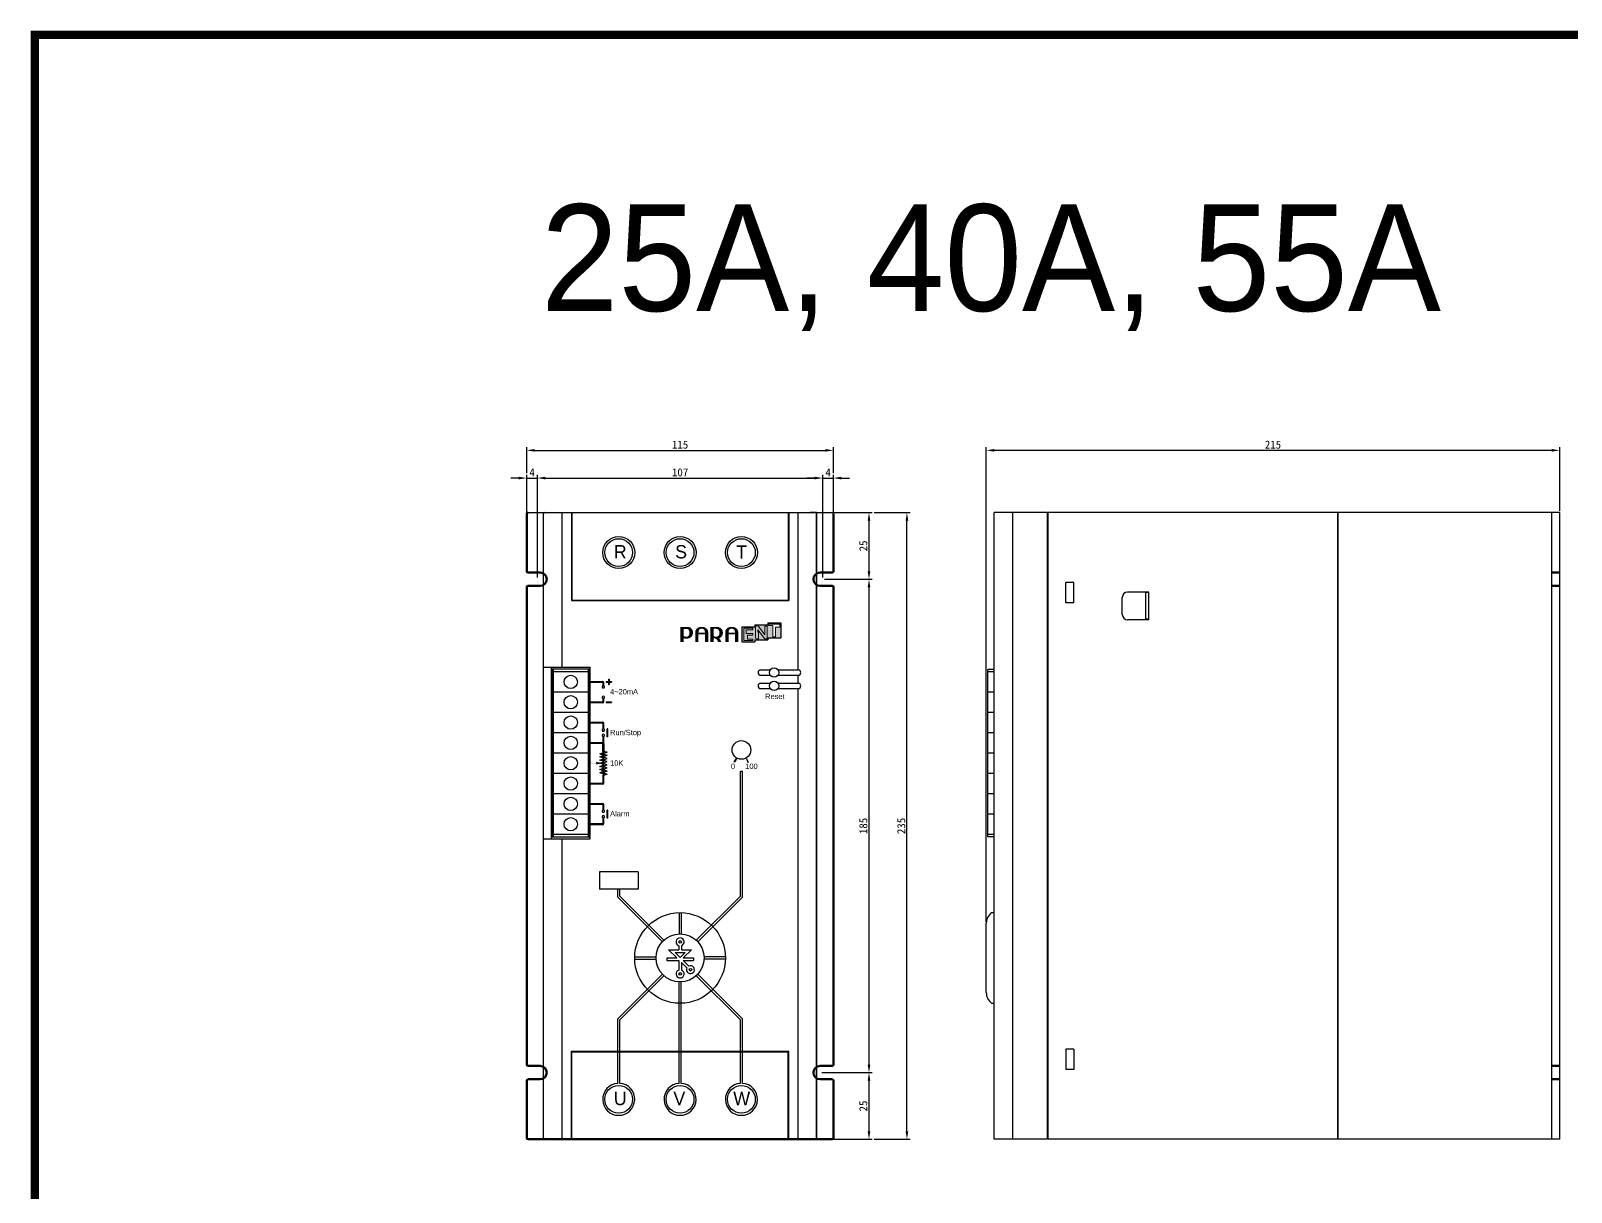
# Model space of a CAD drawing. Header units: millimetres. Extents: x 42 to 1285, y 51 to 922.
# Drawn here: x 42 to 619, y 487 to 922 of the extents above; entities that cross this region are included whole.
import ezdxf

# ---------------------------------------------------------------- set-up
doc = ezdxf.new("R2010")
doc.units = ezdxf.units.MM
doc.dimstyles.new('ISO-25', dxfattribs={"dimtxt": 3, "dimasz": 3, "dimexe": 1.25, "dimexo": 0.625, "dimtad": 1, "dimtxsty": 'Standard', "dimcen": 2.5, "dimclrd": 6, "dimclre": 6, "dimclrt": 1, "dimazin": 0, "dimtfac": 1, "dimtmove": 0, "dimatfit": 3, "dimfxl": 0, "dimarcsym": 0})

# ---------------------------------------------------------------- blocks, each defined once
blk = doc.blocks.new('*D4')
at = {"color": 6, "linetype": 'ByBlock', "lineweight": -2}
for p, q in [((342.89, 741.34), (357.34, 741.34)), ((356.09, 738.34), (356.09, 719.34)), ((339.39, 716.34), (357.34, 716.34))]:
    blk.add_line(p, q, dxfattribs=at)
at = {"color": 6, "linetype": 'ByBlock'}
for points in [[(355.59, 738.34), (356.59, 738.34), (356.09, 741.34)], [(355.59, 719.34), (356.59, 719.34), (356.09, 716.34)]]:
    blk.add_solid(points, dxfattribs=at)
at = {"layer": 'Defpoints', "color": 0, "linetype": 'ByBlock'}
for p in [(342.27, 741.34), (338.77, 716.34), (356.09, 716.34)]:
    blk.add_point(p, dxfattribs=at)
at = {"color": 1, "linetype": 'ByBlock', "insert": (353.97, 728.84), "char_height": 3, "attachment_point": 5, "rotation": 90}
blk.add_mtext('25', dxfattribs=at)
blk = doc.blocks.new('*D5')
at = {"color": 6, "linetype": 'ByBlock', "lineweight": -2}
for p, q in [((339.39, 716.34), (357.34, 716.34)), ((356.09, 713.34), (356.09, 534.34)), ((338.39, 531.34), (357.34, 531.34))]:
    blk.add_line(p, q, dxfattribs=at)
at = {"color": 6, "linetype": 'ByBlock'}
for points in [[(355.59, 713.34), (356.59, 713.34), (356.09, 716.34)], [(355.59, 534.34), (356.59, 534.34), (356.09, 531.34)]]:
    blk.add_solid(points, dxfattribs=at)
at = {"layer": 'Defpoints', "color": 0, "linetype": 'ByBlock'}
for p in [(338.77, 716.34), (337.77, 531.34), (356.09, 531.34)]:
    blk.add_point(p, dxfattribs=at)
at = {"color": 1, "linetype": 'ByBlock', "insert": (353.97, 623.84), "char_height": 3, "attachment_point": 5, "rotation": 90}
blk.add_mtext('185', dxfattribs=at)
blk = doc.blocks.new('*D6')
at = {"color": 6, "linetype": 'ByBlock', "lineweight": -2}
for p, q in [((338.39, 531.34), (357.34, 531.34)), ((356.09, 528.34), (356.09, 509.34)), ((342.89, 506.34), (357.34, 506.34))]:
    blk.add_line(p, q, dxfattribs=at)
at = {"color": 6, "linetype": 'ByBlock'}
for points in [[(355.59, 528.34), (356.59, 528.34), (356.09, 531.34)], [(355.59, 509.34), (356.59, 509.34), (356.09, 506.34)]]:
    blk.add_solid(points, dxfattribs=at)
at = {"layer": 'Defpoints', "color": 0, "linetype": 'ByBlock'}
for p in [(337.77, 531.34), (342.27, 506.34), (356.09, 506.34)]:
    blk.add_point(p, dxfattribs=at)
at = {"color": 1, "linetype": 'ByBlock', "insert": (353.97, 518.84), "char_height": 3, "attachment_point": 5, "rotation": 90}
blk.add_mtext('25', dxfattribs=at)
blk = doc.blocks.new('*D1')
at = {"color": 6, "linetype": 'ByBlock', "lineweight": -2}
for p, q in [((357.97, 741.34), (371.57, 741.34)), ((370.32, 509.34), (370.32, 738.34)), ((357.97, 506.34), (371.57, 506.34))]:
    blk.add_line(p, q, dxfattribs=at)
at = {"color": 6, "linetype": 'ByBlock'}
for points in [[(369.82, 738.34), (370.82, 738.34), (370.32, 741.34)], [(369.82, 509.34), (370.82, 509.34), (370.32, 506.34)]]:
    blk.add_solid(points, dxfattribs=at)
at = {"layer": 'Defpoints', "color": 0, "linetype": 'ByBlock'}
for p in [(357.34, 741.34), (370.32, 741.34), (357.34, 506.34)]:
    blk.add_point(p, dxfattribs=at)
at = {"color": 1, "linetype": 'ByBlock', "insert": (368.2, 623.84), "char_height": 3, "attachment_point": 5, "rotation": 90}
blk.add_mtext('235', dxfattribs=at)
blk = doc.blocks.new('*D7')
at = {"color": 6, "linetype": 'ByBlock', "lineweight": -2}
for p, q in [((224.77, 754.28), (221.77, 754.28)), ((227.77, 741.46), (227.77, 755.53)), ((227.77, 754.28), (231.77, 754.28)), ((231.77, 716.96), (231.77, 755.53)), ((234.77, 754.28), (237.77, 754.28))]:
    blk.add_line(p, q, dxfattribs=at)
at = {"color": 6, "linetype": 'ByBlock'}
for points in [[(224.77, 754.78), (224.77, 753.78), (227.77, 754.28)], [(234.77, 754.78), (234.77, 753.78), (231.77, 754.28)]]:
    blk.add_solid(points, dxfattribs=at)
at = {"layer": 'Defpoints', "color": 0, "linetype": 'ByBlock'}
for p in [(231.77, 754.28), (227.77, 740.84), (231.77, 716.34)]:
    blk.add_point(p, dxfattribs=at)
at = {"color": 1, "linetype": 'ByBlock', "insert": (229.77, 756.41), "char_height": 3, "attachment_point": 5}
blk.add_mtext('4', dxfattribs=at)
blk = doc.blocks.new('*D2')
at = {"color": 6, "linetype": 'ByBlock', "lineweight": -2}
for p, q in [((231.77, 716.96), (231.77, 755.53)), ((234.77, 754.28), (335.77, 754.28)), ((338.77, 716.96), (338.77, 755.53))]:
    blk.add_line(p, q, dxfattribs=at)
at = {"color": 6, "linetype": 'ByBlock'}
for points in [[(234.77, 754.78), (234.77, 753.78), (231.77, 754.28)], [(335.77, 754.78), (335.77, 753.78), (338.77, 754.28)]]:
    blk.add_solid(points, dxfattribs=at)
at = {"layer": 'Defpoints', "color": 0, "linetype": 'ByBlock'}
for p in [(338.77, 754.28), (231.77, 716.34), (338.77, 716.34)]:
    blk.add_point(p, dxfattribs=at)
at = {"color": 1, "linetype": 'ByBlock', "insert": (285.27, 756.41), "char_height": 3, "attachment_point": 5}
blk.add_mtext('107', dxfattribs=at)
blk = doc.blocks.new('*D8')
at = {"color": 6, "linetype": 'ByBlock', "lineweight": -2}
for p, q in [((335.77, 754.28), (332.77, 754.28)), ((338.77, 716.96), (338.77, 755.53)), ((338.77, 754.28), (342.77, 754.28)), ((342.77, 741.46), (342.77, 755.53)), ((345.77, 754.28), (348.77, 754.28))]:
    blk.add_line(p, q, dxfattribs=at)
at = {"color": 6, "linetype": 'ByBlock'}
for points in [[(335.77, 754.78), (335.77, 753.78), (338.77, 754.28)], [(345.77, 754.78), (345.77, 753.78), (342.77, 754.28)]]:
    blk.add_solid(points, dxfattribs=at)
at = {"layer": 'Defpoints', "color": 0, "linetype": 'ByBlock'}
for p in [(342.77, 754.28), (342.77, 740.84), (338.77, 716.34)]:
    blk.add_point(p, dxfattribs=at)
at = {"color": 1, "linetype": 'ByBlock', "insert": (340.77, 756.41), "char_height": 3, "attachment_point": 5}
blk.add_mtext('4', dxfattribs=at)
blk = doc.blocks.new('*D3')
at = {"color": 6, "linetype": 'ByBlock', "lineweight": -2}
for p, q in [((227.77, 756.16), (227.77, 765.92)), ((230.77, 764.67), (339.77, 764.67)), ((342.77, 756.16), (342.77, 765.92))]:
    blk.add_line(p, q, dxfattribs=at)
at = {"color": 6, "linetype": 'ByBlock'}
for points in [[(230.77, 765.17), (230.77, 764.17), (227.77, 764.67)], [(339.77, 765.17), (339.77, 764.17), (342.77, 764.67)]]:
    blk.add_solid(points, dxfattribs=at)
at = {"layer": 'Defpoints', "color": 0, "linetype": 'ByBlock'}
for p in [(342.77, 764.67), (227.77, 755.53), (342.77, 755.53)]:
    blk.add_point(p, dxfattribs=at)
at = {"color": 1, "linetype": 'ByBlock', "insert": (285.27, 766.79), "char_height": 3, "attachment_point": 5}
blk.add_mtext('115', dxfattribs=at)
blk = doc.blocks.new('*D10')
at = {"color": 6, "linetype": 'ByBlock', "lineweight": -2}
for p, q in [((400.05, 587.87), (400.05, 765.92)), ((612.05, 764.67), (403.05, 764.67)), ((615.05, 741.96), (615.05, 765.92))]:
    blk.add_line(p, q, dxfattribs=at)
at = {"color": 6, "linetype": 'ByBlock'}
for points in [[(403.05, 765.17), (403.05, 764.17), (400.05, 764.67)], [(612.05, 765.17), (612.05, 764.17), (615.05, 764.67)]]:
    blk.add_solid(points, dxfattribs=at)
at = {"layer": 'Defpoints', "color": 0, "linetype": 'ByBlock'}
for p in [(400.05, 764.67), (615.05, 741.34), (400.05, 587.24)]:
    blk.add_point(p, dxfattribs=at)
at = {"color": 1, "linetype": 'ByBlock', "insert": (507.55, 766.79), "char_height": 3, "attachment_point": 5}
blk.add_mtext('215', dxfattribs=at)

msp = doc.modelspace()

# ---------------------------------------------------------------- hatches: boundary and pattern name
h = msp.add_hatch(color=3)
h.paths.add_polyline_path([(323.017, 699.963), (318.142, 699.963), (318.142, 699.213), (313.267, 699.213), (313.267, 698.463), (308.392, 698.463), (308.392, 692.838), (313.267, 692.838), (313.267, 693.588), (318.142, 693.588), (318.142, 694.338), (323.017, 694.338)])
h.paths.add_polyline_path([(318.44, 698.947), (318.443, 699.542), (322.721, 699.543), (322.721, 698.387), (321.076, 698.387), (321.069, 694.757), (320.084, 694.757), (320.075, 698.938)], flags=16)
h = msp.add_hatch(color=256)
edge = h.paths.add_edge_path()
edge.add_spline(control_points=[(288.492, 695.189), (288.281, 694.951), (287.968, 694.792), (287.485, 694.792), (287.372, 694.792), (287.209, 694.806), (287.003, 694.851), (286.797, 694.896), (286.687, 695.005), (286.635, 695.056), (286.635, 695.133), (286.635, 697.582), (286.635, 697.728), (286.77, 697.728), (287.541, 697.728), (287.541, 697.728), (287.984, 697.728), (288.277, 697.605), (288.489, 697.363), (288.711, 697.11), (288.78, 696.689), (288.78, 696.319), (288.78, 695.944), (288.709, 695.433), (288.492, 695.189)], knot_values=[0, 0, 0, 0, 1, 1, 1, 2, 2, 2, 3, 3, 3, 4, 4, 4, 5, 5, 5, 6, 6, 6, 7, 7, 7, 8, 8, 8, 8], degree=3, periodic=0)
edge = h.paths.add_edge_path(flags=16)
edge.add_spline(control_points=[(287.582, 698.49), (287.582, 698.49), (285.506, 698.49), (285.506, 698.49), (285.506, 698.49), (285.309, 698.49), (285.309, 698.49), (285.309, 698.49), (285.309, 692.838), (285.309, 692.838), (285.309, 692.838), (286.635, 692.838), (286.635, 692.838), (286.635, 692.838), (286.635, 694.017), (286.635, 694.204), (286.765, 694.159), (286.938, 694.069), (287.54, 694.051), (288.177, 694.031), (289.104, 694.241), (289.509, 694.736), (289.905, 695.22), (290.106, 695.75), (290.106, 696.311), (290.106, 696.972), (289.88, 697.533), (289.435, 697.977), (288.99, 698.422), (288.366, 698.49), (287.582, 698.49)], knot_values=[0, 0, 0, 0, 1, 1, 1, 2, 2, 2, 3, 3, 3, 4, 4, 4, 5, 5, 5, 6, 6, 6, 7, 7, 7, 8, 8, 8, 9, 9, 9, 10, 10, 10, 10], degree=3, periodic=0)
h = msp.add_hatch(color=256)
edge = h.paths.add_edge_path()
edge.add_spline(control_points=[(294.579, 696.348), (294.433, 696.348), (292.179, 696.348), (292.168, 696.348), (292.168, 696.349), (292.168, 696.372), (292.168, 696.372), (292.168, 696.681), (292.255, 697.218), (292.446, 697.436), (292.62, 697.634), (292.941, 697.813), (293.355, 697.813), (293.767, 697.813), (294.055, 697.682), (294.262, 697.475), (294.467, 697.27), (294.579, 696.68), (294.579, 696.371), (294.579, 696.371), (294.579, 696.356), (294.579, 696.348)], knot_values=[0, 0, 0, 0, 1, 1, 1, 2, 2, 2, 3, 3, 3, 4, 4, 4, 5, 5, 5, 6, 6, 6, 7, 7, 7, 7], degree=3, periodic=0)
edge = h.paths.add_edge_path(flags=16)
edge.add_spline(control_points=[(293.354, 698.489), (292.458, 698.489), (291.886, 698.259), (291.501, 697.805), (291.124, 697.361), (290.933, 696.983), (290.933, 696.45), (290.933, 696.45), (290.933, 692.838), (290.933, 692.838), (290.933, 692.838), (292.168, 692.838), (292.168, 692.838), (292.168, 692.838), (292.168, 694.531), (292.168, 695.633), (292.179, 695.633), (294.433, 695.633), (294.579, 695.633), (294.579, 695.485), (294.579, 692.838), (294.579, 692.838), (294.579, 692.838), (295.814, 692.838), (295.814, 692.838), (295.814, 692.838), (295.814, 696.45), (295.814, 696.45), (295.814, 696.983), (295.623, 697.361), (295.246, 697.805), (294.861, 698.259), (294.251, 698.489), (293.354, 698.489)], knot_values=[0, 0, 0, 0, 1, 1, 1, 2, 2, 2, 3, 3, 3, 4, 4, 4, 5, 5, 5, 6, 6, 6, 7, 7, 7, 8, 8, 8, 9, 9, 9, 10, 10, 10, 11, 11, 11, 11], degree=3, periodic=0)
h = msp.add_hatch(color=256)
edge = h.paths.add_edge_path()
edge.add_spline(control_points=[(299.685, 695.135), (299.425, 694.896), (299.111, 694.775), (298.672, 694.775), (298.551, 694.775), (298.395, 694.794), (298.248, 694.845), (298.112, 694.891), (297.844, 695.034), (297.806, 695.072), (297.806, 695.153), (297.806, 697.622), (297.806, 697.767), (297.941, 697.767), (298.791, 697.767), (298.791, 697.767), (299.183, 697.767), (299.415, 697.565), (299.661, 697.311), (299.909, 697.056), (300.03, 696.642), (300.03, 696.29), (300.03, 695.911), (299.944, 695.374), (299.685, 695.135)], knot_values=[0, 0, 0, 0, 1, 1, 1, 2, 2, 2, 3, 3, 3, 4, 4, 4, 5, 5, 5, 6, 6, 6, 7, 7, 7, 8, 8, 8, 8], degree=3, periodic=0)
edge = h.paths.add_edge_path(flags=16)
edge.add_spline(control_points=[(298.832, 698.49), (298.832, 698.49), (296.756, 698.49), (296.756, 698.49), (296.756, 698.49), (296.559, 698.49), (296.559, 698.49), (296.559, 698.49), (296.559, 692.838), (296.559, 692.838), (296.559, 692.838), (297.806, 692.838), (297.806, 692.838), (297.806, 692.838), (297.806, 694.067), (297.806, 694.25), (297.945, 694.206), (298.079, 694.17), (298.199, 694.15), (298.202, 694.15), (298.59, 694.098), (298.687, 694.085), (298.893, 693.944), (299.06, 693.66), (299.183, 693.475), (299.314, 693.275), (299.467, 692.838), (299.467, 692.838), (299.467, 692.838), (300.66, 692.838), (300.66, 692.838), (300.66, 692.838), (300.495, 693.5), (300.331, 693.76), (300.231, 693.919), (300.087, 694.076), (299.911, 694.235), (300.275, 694.392), (300.625, 694.615), (300.868, 694.904), (301.192, 695.29), (301.316, 695.753), (301.316, 696.281), (301.316, 696.995), (301.123, 697.417), (300.665, 697.847), (300.209, 698.273), (299.593, 698.49), (298.832, 698.49)], knot_values=[0, 0, 0, 0, 1, 1, 1, 2, 2, 2, 3, 3, 3, 4, 4, 4, 5, 5, 5, 6, 6, 6, 7, 7, 7, 8, 8, 8, 9, 9, 9, 10, 10, 10, 11, 11, 11, 12, 12, 12, 13, 13, 13, 14, 14, 14, 15, 15, 15, 16, 16, 16, 16], degree=3, periodic=0)
h = msp.add_hatch(color=256)
edge = h.paths.add_edge_path()
edge.add_spline(control_points=[(305.829, 696.348), (305.683, 696.348), (303.429, 696.348), (303.418, 696.348), (303.418, 696.349), (303.418, 696.372), (303.418, 696.372), (303.418, 696.681), (303.505, 697.218), (303.696, 697.436), (303.87, 697.634), (304.191, 697.813), (304.605, 697.813), (305.017, 697.813), (305.305, 697.682), (305.512, 697.475), (305.717, 697.27), (305.829, 696.68), (305.829, 696.371), (305.829, 696.371), (305.829, 696.356), (305.829, 696.348)], knot_values=[0, 0, 0, 0, 1, 1, 1, 2, 2, 2, 3, 3, 3, 4, 4, 4, 5, 5, 5, 6, 6, 6, 7, 7, 7, 7], degree=3, periodic=0)
edge = h.paths.add_edge_path(flags=16)
edge.add_spline(control_points=[(304.604, 698.489), (303.708, 698.489), (303.136, 698.259), (302.751, 697.805), (302.374, 697.361), (302.183, 696.983), (302.183, 696.45), (302.183, 696.45), (302.183, 692.838), (302.183, 692.838), (302.183, 692.838), (303.418, 692.838), (303.418, 692.838), (303.418, 692.838), (303.418, 694.531), (303.418, 695.633), (303.429, 695.633), (305.683, 695.633), (305.829, 695.633), (305.829, 695.485), (305.829, 692.838), (305.829, 692.838), (305.829, 692.838), (307.064, 692.838), (307.064, 692.838), (307.064, 692.838), (307.064, 696.45), (307.064, 696.45), (307.064, 696.983), (306.873, 697.361), (306.496, 697.805), (306.111, 698.259), (305.501, 698.489), (304.604, 698.489)], knot_values=[0, 0, 0, 0, 1, 1, 1, 2, 2, 2, 3, 3, 3, 4, 4, 4, 5, 5, 5, 6, 6, 6, 7, 7, 7, 8, 8, 8, 9, 9, 9, 10, 10, 10, 11, 11, 11, 11], degree=3, periodic=0)
h = msp.add_hatch(color=7)
h.paths.add_polyline_path([(256.317, 626.905), (256.317, 624.798, -0.4142136), (256.217, 624.698), (251.517, 624.698), (251.517, 624.298), (256.217, 624.298, 0.4142136), (256.717, 624.798), (256.717, 626.905, 4.2651609)])
h.paths.add_polyline_path([(256.717, 629.711), (256.717, 631.818, 0.4142136), (256.217, 632.318), (251.517, 632.318), (251.517, 631.918), (256.217, 631.918, -0.4142136), (256.317, 631.818), (256.317, 629.711, 4.2651609)])
h.paths.add_polyline_path([(258.167, 629.808), (257.867, 629.808), (257.867, 626.808), (258.167, 626.808)])
h.paths.add_polyline_path([(253.816, 647.758), (253.816, 647.558), (251.517, 647.558), (251.517, 647.158), (253.816, 647.158), (253.816, 646.958), (255.016, 647.358)], flags=17)
h.paths.add_polyline_path([(256.717, 642.793), (257.877, 643.201), (256.19, 643.795), (257.877, 644.389), (256.19, 644.982), (257.877, 645.576), (256.19, 646.17), (257.877, 646.764), (256.19, 647.358), (257.877, 647.952), (256.19, 648.546), (257.877, 649.139), (256.19, 649.733), (257.877, 650.327), (256.19, 650.921), (257.877, 651.515), (256.717, 651.923), (256.717, 654.678, 0.1622668), (256.617, 654.978, 0.1622668), (256.717, 655.278), (256.717, 657.385, 4.2651609), (256.317, 657.385), (256.317, 655.278, -0.4142136), (256.217, 655.178), (251.517, 655.178), (251.517, 654.778), (256.217, 654.778, -0.4142136), (256.317, 654.678), (256.317, 651.7), (256.844, 651.515), (255.157, 650.921), (256.844, 650.327), (255.157, 649.733), (256.844, 649.139), (255.157, 648.546), (256.844, 647.952), (255.157, 647.358), (256.844, 646.764), (255.157, 646.17), (256.844, 645.576), (255.157, 644.982), (256.844, 644.389), (255.157, 643.795), (256.844, 643.201), (256.317, 643.015), (256.317, 640.038, -0.4142136), (256.217, 639.938), (251.517, 639.938), (251.517, 639.538), (256.217, 639.538, 0.4142136), (256.717, 640.038)])
h.paths.add_polyline_path([(251.517, 662.798), (251.517, 662.398), (256.217, 662.398, -0.4142136), (256.317, 662.298), (256.317, 660.191, 4.2651609), (256.717, 660.191), (256.717, 662.298, 0.4142136), (256.217, 662.798)])
h.paths.add_polyline_path([(258.167, 660.288), (257.867, 660.288), (257.867, 657.288), (258.167, 657.288)])
h.paths.add_polyline_path([(256.717, 671.625, 4.2651609), (256.317, 671.625), (256.317, 670.518, -0.4142136), (256.217, 670.418), (251.517, 670.418), (251.517, 670.018), (256.217, 670.018, 0.4142136), (256.717, 670.518)])
h.paths.add_polyline_path([(256.717, 676.431), (256.717, 677.538, 0.4142136), (256.217, 678.038), (251.517, 678.038), (251.517, 677.638), (256.217, 677.638, -0.4142136), (256.317, 677.538), (256.317, 676.431, 4.2651609)])
h.paths.add_polyline_path([(258.666, 677.988), (258.666, 678.838), (258.366, 678.838), (258.366, 677.988), (257.516, 677.988), (257.516, 677.688), (258.366, 677.688), (258.366, 676.838), (258.666, 676.838), (258.666, 677.688), (259.516, 677.688), (259.516, 677.988)])
h.paths.add_polyline_path([(257.516, 670.368), (257.516, 670.068), (259.516, 670.068), (259.516, 670.368)])
h = msp.add_hatch(color=7)
h.paths.add_polyline_path([(306.417, 649.134), (305.493, 647.934), (305.84, 647.734)])
h.paths.add_polyline_path([(310.693, 647.734), (311.04, 647.934), (310.117, 649.134)])

# ---------------------------------------------------------------- linework, layer by layer
at = {"linetype": 'ByBlock', "lineweight": 50}
for p, q in [((227.767, 719.338), (227.767, 740.838)), ((342.767, 719.338), (342.767, 740.838)), ((228.267, 718.838), (232.767, 718.838)), ((342.267, 718.838), (337.767, 718.838)), ((615.053, 718.838), (612.053, 718.838)), ((227.767, 534.338), (227.767, 713.338)), ((228.267, 713.838), (232.767, 713.838)), ((342.267, 713.838), (337.767, 713.838)), ((342.767, 534.338), (342.767, 713.338)), ((615.053, 713.838), (612.053, 713.838)), ((228.267, 533.838), (232.767, 533.838)), ((342.267, 533.838), (337.767, 533.838)), ((615.053, 533.838), (612.053, 533.838)), ((227.767, 506.838), (227.767, 528.338)), ((228.267, 528.838), (232.767, 528.838)), ((342.267, 528.838), (337.767, 528.838)), ((342.767, 506.838), (342.767, 528.338)), ((615.053, 528.838), (612.053, 528.838)), ((228.267, 506.338), (342.267, 506.338))]:
    msp.add_line(p, q, dxfattribs=at)
at = {"linetype": 'ByBlock'}
for p, q in [((228.267, 741.338), (342.267, 741.338)), ((234.017, 506.838), (234.017, 740.838)), ((234.067, 741.338), (236.467, 741.338)), ((234.067, 506.338), (234.067, 741.338)), ((234.517, 741.338), (336.017, 741.338)), ((235.467, 741.338), (335.067, 741.338)), ((241.017, 683.338), (241.017, 741.338)), ((244.517, 741.338), (244.517, 708.338)), ((244.717, 741.338), (244.717, 708.538)), ((325.817, 741.338), (325.817, 708.538)), ((326.017, 741.338), (326.017, 708.338)), ((329.517, 682.338), (329.517, 741.338)), ((336.467, 741.338), (334.067, 741.338)), ((336.467, 506.338), (336.467, 741.338)), ((336.517, 506.838), (336.517, 740.838)), ((403.053, 506.338), (403.053, 741.338)), ((423.053, 741.338), (403.053, 741.338)), ((410.053, 506.338), (410.053, 741.338)), ((423.053, 506.338), (423.053, 741.338)), ((423.253, 506.338), (423.253, 741.338)), ((473.253, 741.338), (423.253, 741.338)), ((531.853, 741.338), (423.253, 741.338)), ((615.053, 741.338), (520.053, 741.338)), ((531.853, 506.338), (531.853, 741.338)), ((532.053, 506.338), (532.053, 741.338)), ((612.053, 506.338), (612.053, 741.338)), ((615.053, 506.338), (615.053, 741.338)), ((429.853, 707.538), (429.853, 715.138)), ((432.853, 715.138), (429.853, 715.138)), ((432.853, 707.538), (432.853, 715.138)), ((461.053, 711.538), (453.053, 711.538)), ((459.853, 701.338), (459.853, 711.338)), ((461.053, 711.338), (459.853, 711.338)), ((461.053, 701.138), (461.053, 711.538)), ((244.717, 708.538), (325.817, 708.538)), ((432.853, 707.538), (429.853, 707.538)), ((451.053, 703.138), (451.053, 709.538)), ((461.053, 701.138), (453.053, 701.138)), ((461.053, 701.338), (459.853, 701.338)), ((234.017, 683.338), (251.517, 683.338)), ((237.017, 619.038), (237.017, 683.338)), ((237.267, 619.668), (237.267, 682.668)), ((251.267, 682.668), (237.267, 682.668)), ((251.267, 681.648), (237.267, 681.648)), ((237.767, 619.668), (237.767, 682.668)), ((250.767, 682.668), (250.767, 619.668)), ((251.267, 682.668), (251.267, 619.668)), ((251.517, 619.038), (251.517, 683.338)), ((315.517, 682.338), (319.081, 682.338)), ((321.953, 682.338), (329.517, 682.338)), ((400.653, 619.788), (400.653, 682.548)), ((403.053, 682.548), (400.653, 682.548)), ((403.053, 681.648), (400.653, 681.648)), ((315.517, 680.338), (319.081, 680.338)), ((315.517, 677.338), (319.081, 677.338)), ((321.953, 680.338), (329.517, 680.338)), ((321.953, 677.338), (329.517, 677.338)), ((329.517, 677.338), (329.517, 680.338)), ((251.267, 674.028), (237.267, 674.028)), ((315.517, 675.338), (319.081, 675.338)), ((321.953, 675.338), (329.517, 675.338)), ((329.517, 506.338), (329.517, 675.338)), ((403.053, 674.028), (400.653, 674.028)), ((251.267, 666.408), (237.267, 666.408)), ((403.053, 666.408), (400.653, 666.408)), ((251.267, 658.788), (237.267, 658.788)), ((403.053, 658.788), (400.653, 658.788)), ((251.267, 651.168), (237.267, 651.168)), ((403.053, 651.168), (400.653, 651.168)), ((251.267, 643.548), (237.267, 643.548)), ((307.867, 597.504), (307.867, 644.338)), ((307.867, 644.338), (308.667, 644.338)), ((308.667, 597.172), (308.667, 644.338)), ((403.053, 643.548), (400.653, 643.548)), ((251.267, 635.928), (237.267, 635.928)), ((403.053, 635.928), (400.653, 635.928)), ((403.053, 635.928), (400.653, 635.928)), ((251.267, 628.308), (237.267, 628.308)), ((403.053, 628.308), (400.653, 628.308)), ((234.017, 619.038), (251.517, 619.038)), ((251.267, 620.688), (237.267, 620.688)), ((251.267, 619.668), (237.267, 619.668)), ((241.017, 506.338), (241.017, 619.038)), ((403.053, 620.688), (400.653, 620.688)), ((403.053, 619.788), (400.653, 619.788)), ((269.517, 606.588), (255.017, 606.588)), ((255.017, 606.588), (255.017, 600.088)), ((269.517, 606.588), (269.517, 600.088)), ((269.517, 600.088), (255.017, 600.088)), ((261.867, 597.172), (261.867, 600.088)), ((261.867, 597.172), (278.626, 580.413)), ((262.667, 597.504), (262.667, 600.088)), ((262.667, 597.504), (279.192, 580.978)), ((307.867, 597.504), (291.341, 580.978)), ((308.667, 597.172), (291.907, 580.413)), ((284.867, 591.333), (284.867, 583.329)), ((285.667, 591.333), (285.667, 583.329)), ((402.053, 591.338), (403.053, 591.338)), ((400.053, 561.338), (400.053, 587.338)), ((284.767, 578.924), (284.767, 577.451)), ((285.767, 578.924), (285.767, 577.451)), ((268.271, 574.737), (276.276, 574.737)), ((268.271, 573.937), (276.276, 573.937)), ((280.267, 574.338), (284.06, 574.338)), ((280.267, 574.338), (280.267, 573.338)), ((280.267, 573.338), (284.767, 573.338)), ((280.947, 577.451), (284.767, 577.451)), ((280.947, 577.451), (284.06, 574.338)), ((283.361, 576.451), (287.173, 576.451)), ((283.361, 576.451), (285.267, 574.545)), ((284.767, 573.338), (284.767, 569.752)), ((287.173, 576.451), (285.267, 574.545)), ((285.767, 577.451), (289.587, 577.451)), ((285.767, 572.631), (285.767, 569.752)), ((285.767, 572.631), (287.802, 570.595)), ((289.587, 577.451), (286.474, 574.338)), ((286.474, 574.338), (290.267, 574.338)), ((286.474, 573.338), (290.267, 573.338)), ((286.474, 573.338), (288.509, 571.302)), ((290.267, 574.338), (290.267, 573.338)), ((302.262, 574.737), (294.258, 574.737)), ((302.262, 573.937), (294.258, 573.937)), ((261.867, 551.503), (278.626, 568.263)), ((262.667, 551.172), (279.192, 567.697)), ((307.867, 551.172), (291.341, 567.697)), ((308.667, 551.503), (291.907, 568.263)), ((284.867, 539.338), (284.867, 565.347)), ((285.667, 539.338), (285.667, 565.347)), ((402.053, 557.338), (403.053, 557.338)), ((261.867, 539.338), (261.867, 551.503)), ((262.667, 539.338), (262.667, 551.172)), ((307.867, 539.338), (307.867, 551.172)), ((308.667, 539.338), (308.667, 551.503)), ((244.517, 506.338), (244.517, 539.338)), ((244.517, 539.338), (326.017, 539.338)), ((244.717, 506.338), (244.717, 539.138)), ((244.717, 539.138), (325.817, 539.138)), ((261.867, 527.324), (261.867, 539.138)), ((262.667, 527.324), (262.667, 539.138)), ((284.867, 527.324), (284.867, 539.138)), ((285.667, 527.324), (285.667, 539.138)), ((307.867, 527.324), (307.867, 539.138)), ((308.667, 527.324), (308.667, 539.138)), ((325.817, 506.338), (325.817, 539.138)), ((326.017, 506.338), (326.017, 539.338)), ((432.853, 540.138), (429.853, 540.138)), ((429.853, 540.138), (429.853, 532.538)), ((432.853, 540.138), (432.853, 532.538)), ((432.853, 532.538), (429.853, 532.538)), ((234.067, 506.338), (236.467, 506.338)), ((234.517, 506.338), (336.017, 506.338)), ((235.467, 506.338), (335.067, 506.338)), ((336.467, 506.338), (334.067, 506.338)), ((423.053, 506.338), (403.053, 506.338)), ((531.853, 506.338), (423.253, 506.338)), ((615.053, 506.338), (520.053, 506.338))]:
    msp.add_line(p, q, dxfattribs=at)
for p, q in [((244.517, 708.338), (326.017, 708.338)), ((251.517, 678.038), (256.217, 678.038)), ((256.217, 677.638), (251.517, 677.638)), ((256.317, 677.538), (256.317, 676.431)), ((256.717, 676.431), (256.717, 677.538)), ((257.516, 677.988), (258.366, 677.988)), ((257.516, 677.988), (257.516, 677.688)), ((257.516, 677.688), (258.366, 677.688)), ((258.366, 678.838), (258.366, 677.988)), ((258.366, 678.838), (258.666, 678.838)), ((258.366, 677.688), (258.366, 676.838)), ((258.366, 676.838), (258.666, 676.838)), ((258.666, 678.838), (258.666, 677.988)), ((258.666, 677.988), (259.516, 677.988)), ((258.666, 677.688), (259.516, 677.688)), ((258.666, 677.688), (258.666, 676.838)), ((259.516, 677.988), (259.516, 677.688)), ((251.517, 670.418), (256.217, 670.418)), ((256.217, 670.018), (251.517, 670.018)), ((256.317, 671.625), (256.317, 670.518)), ((256.717, 670.518), (256.717, 671.625)), ((257.516, 670.368), (259.516, 670.368)), ((257.516, 670.368), (257.516, 670.068)), ((257.516, 670.068), (259.516, 670.068)), ((259.516, 670.368), (259.516, 670.068)), ((251.517, 662.798), (256.217, 662.798)), ((256.217, 662.398), (251.517, 662.398)), ((256.317, 662.298), (256.317, 660.191)), ((256.717, 660.191), (256.717, 662.298)), ((257.867, 657.288), (257.867, 660.288)), ((258.167, 660.288), (257.867, 660.288)), ((258.167, 657.288), (258.167, 660.288)), ((251.517, 655.178), (256.217, 655.178)), ((256.217, 654.778), (251.517, 654.778)), ((256.317, 657.385), (256.317, 655.278)), ((256.317, 651.7), (256.317, 654.678)), ((256.717, 655.278), (256.717, 657.385)), ((256.717, 654.678), (256.717, 651.923)), ((258.167, 657.288), (257.867, 657.288)), ((253.816, 647.758), (255.016, 647.358)), ((255.016, 647.358), (253.816, 646.958)), ((255.157, 650.921), (256.844, 651.515)), ((255.157, 650.921), (256.844, 650.327)), ((255.157, 649.733), (256.844, 650.327)), ((256.844, 649.139), (255.157, 649.733)), ((255.157, 648.546), (256.844, 649.139)), ((256.844, 647.952), (255.157, 648.546)), ((255.157, 647.358), (256.844, 647.952)), ((256.844, 646.764), (255.157, 647.358)), ((256.19, 650.921), (257.877, 651.515)), ((256.19, 650.921), (257.877, 650.327)), ((256.19, 649.733), (257.877, 650.327)), ((257.877, 649.139), (256.19, 649.733)), ((256.19, 648.546), (257.877, 649.139)), ((257.877, 647.952), (256.19, 648.546)), ((256.19, 647.358), (257.877, 647.952)), ((257.877, 646.764), (256.19, 647.358)), ((256.317, 651.7), (256.844, 651.515)), ((256.717, 651.923), (257.877, 651.515)), ((305.493, 647.934), (306.417, 649.134)), ((305.84, 647.734), (305.493, 647.934)), ((306.417, 649.134), (305.84, 647.734)), ((310.117, 649.134), (310.693, 647.734)), ((310.693, 647.734), (311.04, 647.934)), ((255.157, 646.17), (256.844, 646.764)), ((256.844, 645.576), (255.157, 646.17)), ((255.157, 644.982), (256.844, 645.576)), ((256.844, 644.389), (255.157, 644.982)), ((256.844, 644.389), (255.157, 643.795)), ((256.844, 643.201), (255.157, 643.795)), ((256.19, 646.17), (257.877, 646.764)), ((257.877, 645.576), (256.19, 646.17)), ((256.19, 644.982), (257.877, 645.576)), ((257.877, 644.389), (256.19, 644.982)), ((257.877, 644.389), (256.19, 643.795)), ((257.877, 643.201), (256.19, 643.795)), ((256.844, 643.201), (256.317, 643.015)), ((256.317, 643.015), (256.317, 640.038)), ((257.877, 643.201), (256.717, 642.793)), ((256.717, 640.038), (256.717, 642.793)), ((251.517, 639.938), (256.217, 639.938)), ((256.217, 639.538), (251.517, 639.538)), ((251.517, 632.318), (256.217, 632.318)), ((256.217, 631.918), (251.517, 631.918)), ((256.317, 631.818), (256.317, 629.711)), ((256.717, 629.711), (256.717, 631.818)), ((257.867, 626.808), (257.867, 629.808)), ((258.167, 629.808), (257.867, 629.808)), ((258.167, 626.808), (258.167, 629.808)), ((251.517, 624.698), (256.217, 624.698)), ((256.217, 624.298), (251.517, 624.298)), ((256.317, 626.905), (256.317, 624.798)), ((256.717, 624.798), (256.717, 626.905)), ((257.867, 627.213), (257.867, 629.403)), ((258.167, 626.808), (257.867, 626.808))]:
    msp.add_line(p, q)
at = {"color": 3}
for p, q in [((313.267, 699.213), (313.267, 698.463)), ((313.267, 699.213), (318.142, 699.213)), ((318.142, 699.963), (318.142, 699.213)), ((318.142, 699.963), (323.017, 699.963)), ((323.017, 699.963), (323.017, 694.338)), ((308.392, 698.463), (308.392, 692.838)), ((308.392, 698.463), (313.267, 698.463)), ((313.267, 693.588), (313.267, 692.838)), ((313.267, 693.588), (318.142, 693.588)), ((318.142, 694.338), (318.142, 693.588)), ((318.142, 694.338), (323.017, 694.338)), ((308.392, 692.838), (313.267, 692.838))]:
    msp.add_line(p, q, dxfattribs=at)
at = {"color": 3, "linetype": 'Continuous', "lineweight": 0}
for p, q in [((313.919, 698.841), (314.525, 698.84)), ((314.525, 698.84), (317.016, 695.535)), ((318.443, 699.542), (318.44, 698.947)), ((318.44, 698.947), (320.075, 698.938)), ((322.721, 699.543), (318.443, 699.542)), ((320.075, 698.938), (320.084, 694.757)), ((322.721, 698.387), (322.721, 699.543)), ((309.156, 693.686), (309.156, 697.613)), ((312.503, 697.99), (309.55, 697.99)), ((312.503, 693.311), (309.556, 693.31)), ((312.503, 697.402), (310.098, 697.402)), ((310.098, 697.402), (310.098, 695.941)), ((310.098, 695.941), (312.503, 695.941)), ((312.503, 695.354), (310.497, 695.354)), ((310.497, 695.354), (310.497, 693.904)), ((310.497, 693.904), (312.503, 693.904)), ((312.503, 697.99), (312.503, 697.402)), ((312.503, 695.941), (312.503, 695.354)), ((312.503, 693.904), (312.503, 693.311)), ((313.55, 694.415), (313.551, 698.48)), ((314.724, 694.035), (313.92, 694.035)), ((314.408, 697.353), (314.406, 696.742)), ((314.406, 696.742), (314.715, 696.364)), ((317, 694.025), (314.408, 697.353)), ((314.715, 696.364), (314.724, 694.035)), ((317.858, 694.034), (317, 694.025)), ((317.016, 695.535), (317.009, 698.766)), ((317.009, 698.766), (317.858, 698.766)), ((317.858, 698.766), (317.858, 694.034)), ((320.084, 694.757), (321.069, 694.757)), ((321.069, 694.757), (321.076, 698.387)), ((321.076, 698.387), (322.721, 698.387))]:
    msp.add_line(p, q, dxfattribs=at)
at = {"color": 5, "const_width": 3.024}
msp.add_lwpolyline([(43.354, 52.573), (1283.194, 52.573), (1283.194, 920.461), (43.354, 920.461), (43.354, 52.573)], dxfattribs=at)
at = {"linetype": 'ByBlock'}
for centre, radius in [((262.267, 726.338), 6), ((262.267, 726.338), 5.2), ((285.267, 726.338), 6), ((285.267, 726.338), 5.2), ((308.267, 726.338), 6), ((308.267, 726.338), 5.2), ((320.517, 681.338), 1.75), ((244.267, 677.838), 2.5), ((320.517, 676.338), 1.75), ((244.267, 670.218), 2.5), ((244.267, 662.598), 2.5), ((244.267, 654.978), 2.5), ((308.267, 652.338), 3.5), ((244.267, 647.358), 2.5), ((244.267, 639.738), 2.5), ((244.267, 632.118), 2.5), ((244.267, 624.498), 2.5), ((285.267, 574.338), 17), ((285.267, 574.338), 9), ((285.267, 580.338), 0.5), ((285.267, 568.338), 0.5), ((289.156, 569.949), 0.5), ((262.267, 521.338), 5.2), ((285.267, 521.338), 5.2), ((308.267, 521.338), 5.2)]:
    msp.add_circle(centre, radius, dxfattribs=at)
at = {"linetype": 'ByBlock', "lineweight": 50}
for centre, radius, start, end in [((228.267, 740.838), 0.5, 90, 180), ((228.267, 719.338), 0.5, 180, 270), ((232.767, 716.338), 2.5, 270, 90), ((337.767, 716.338), 2.5, 90, 270), ((342.267, 719.338), 0.5, 270, 0), ((228.267, 713.338), 0.5, 90, 180), ((342.267, 713.338), 0.5, 0, 90), ((228.267, 534.338), 0.5, 180, 270), ((232.767, 531.338), 2.5, 270, 90), ((337.767, 531.338), 2.5, 90, 270), ((342.267, 534.338), 0.5, 270, 0), ((228.267, 528.338), 0.5, 90, 180), ((342.267, 528.338), 0.5, 0, 90), ((228.267, 506.838), 0.5, 180, 270), ((342.267, 506.838), 0.5, 270, 0)]:
    msp.add_arc(centre, radius, start, end, dxfattribs=at)
at = {"linetype": 'ByBlock'}
for centre, radius, start, end in [((234.517, 740.838), 0.5, 90, 180), ((336.017, 740.838), 0.5, 0, 90), ((342.267, 740.838), 0.5, 0, 90), ((453.053, 709.538), 2, 90, 180), ((453.053, 703.138), 2, 180, 270), ((315.517, 681.338), 1, 90, 270), ((329.517, 681.338), 1, 270, 90), ((315.517, 676.338), 1, 90, 270), ((329.517, 676.338), 1, 270, 90), ((405.053, 587.338), 5, 126.869898, 180), ((285.267, 580.338), 1.5, 289.471221, 250.528779), ((285.267, 568.338), 1.5, 109.471221, 70.528779), ((289.156, 569.949), 1.5, 154.471221, 115.528779), ((405.053, 561.338), 5, 180, 233.130102), ((262.267, 521.338), 6, 93.822554, 86.177446), ((285.267, 521.338), 6, 93.823476, 86.178369), ((308.267, 521.338), 6, 93.822554, 86.177446), ((234.517, 506.838), 0.5, 180, 270), ((336.017, 506.838), 0.5, 270, 0)]:
    msp.add_arc(centre, radius, start, end, dxfattribs=at)
at = {"color": 3, "linetype": 'Continuous', "lineweight": 0}
for centre, radius, start, end in [((313.925, 698.467), 0.374, 90.908623, 177.883397), ((309.533, 697.613), 0.378, 87.469833, 179.926844), ((309.533, 693.687), 0.378, 180.258528, 273.514722), ((313.926, 694.41), 0.375, 179.196506, 269.125444)]:
    msp.add_arc(centre, radius, start, end, dxfattribs=at)
for centre, radius, start, end in [((256.517, 676.028), 0.45, 116.39021, 63.60979), ((256.217, 677.538), 0.5, 0, 90), ((256.217, 677.538), 0.1, 0, 90), ((256.517, 672.028), 0.45, 296.39021, 243.60979), ((256.217, 670.518), 0.1, 270, 0), ((256.217, 670.518), 0.5, 270, 0), ((256.517, 659.788), 0.45, 116.39021, 63.60979), ((256.217, 662.298), 0.5, 0, 90), ((256.217, 662.298), 0.1, 0, 90), ((256.517, 657.788), 0.45, 296.39021, 243.60979), ((256.217, 655.278), 0.1, 270, 0), ((256.217, 654.678), 0.1, 360, 90), ((256.217, 655.278), 0.5, 323.132531, 0), ((256.217, 654.678), 0.5, 360, 36.867469), ((256.217, 640.038), 0.1, 270, 0), ((256.217, 640.038), 0.5, 270, 0), ((256.517, 629.308), 0.45, 116.39021, 63.60979), ((256.217, 631.818), 0.5, 0, 90), ((256.217, 631.818), 0.1, 0, 90), ((256.517, 627.308), 0.45, 296.39021, 243.60979), ((256.217, 624.798), 0.1, 270, 0), ((256.217, 624.798), 0.5, 270, 0)]:
    msp.add_arc(centre, radius, start, end)

# ---------------------------------------------------------------- texts
at = {"attachment_point": 1}
for s, insert, char_height, width in [('{\\fGulim|b0|i0|c129|p50;25A, 40A, 55A}', (233.073, 856.914), 40, 380.25906), ('{\\fHeadline R|b0|i0|c129|p18;\\C10;R}', (260.413, 729.147), 5, 5.30865), ('{\\fHeadline R|b0|i0|c129|p18;\\C10;S}', (283.411, 729.147), 5, 5.30865), ('{\\fHeadline R|b0|i0|c129|p18;\\C10;T}', (306.275, 729.03), 5, 5.30865), ('{\\fArial|b0|i0|c238|p34;4~20mA}', (259.017, 675.17), 2, 10.17673), ('{\\fArial|b0|i0|c238|p34;R\\fArial|b0|i0|c0|p34;ese\\fArial|b0|i0|c238|p34;t}', (317.154, 673.412), 2, 7.81925), ('{\\fArial|b0|i0|c238|p34;Run/Stop}', (259.017, 659.869), 2, 10.17673), ('{\\fArial|b0|i0|c238|p34;10K}', (259.017, 648.421), 2, 10.17673), ('{\\fArial|b0|i0|c238|p34;0}', (304.34, 647.215), 2, 1.82915), ('{\\fArial|b0|i0|c238|p34;100}', (309.689, 647.215), 2, 4.44023), ('{\\fArial|b0|i0|c238|p34;Alarm}', (259.017, 629.447), 2, 10.17673), ('{\\fHeadline R|b0|i0|c129|p18;\\C10;U}', (260.409, 524.147), 5, 5.30865), ('{\\fHeadline R|b0|i0|c129|p18;\\C10;V}', (282.755, 524.147), 5, 5.30865), ('{\\fHeadline R|b0|i0|c129|p18;\\C10;W}', (305.208, 524.147), 5, 5.30865)]:
    msp.add_mtext(s, dxfattribs=dict(at, insert=insert, char_height=char_height, width=width))

# ---------------------------------------------------------------- dimensions: what is measured, and where the dimension line sits
at = {"linetype": 'ByBlock'}
for base, p1, p2, picture, middle in [((342.767, 764.665), (227.767, 755.533), (342.767, 755.533), '*D3', (285.267, 766.79)), ((231.767, 754.283), (227.767, 740.838), (231.767, 716.338), '*D7', (229.767, 756.408))]:
    dim = msp.add_linear_dim(base=base, p1=p1, p2=p2, dimstyle='ISO-25', dxfattribs=at)
    dim.commit()
    dim.dimension.update_dxf_attribs({"geometry": picture, "text_midpoint": middle})
for base, p1, p2, angle, picture, middle in [((400.054, 764.665), (615.053, 741.338), (400.054, 587.24), 180, '*D10', (507.553, 766.79)), ((356.095, 716.338), (342.267, 741.338), (338.767, 716.338), 90, '*D4', (353.97, 728.838)), ((370.323, 741.338), (357.345, 506.338), (357.345, 741.338), 90, '*D1', (368.198, 623.838))]:
    dim = msp.add_linear_dim(base=base, p1=p1, p2=p2, angle=angle, dimstyle='ISO-25', dxfattribs=at)
    dim.commit()
    dim.dimension.update_dxf_attribs({"geometry": picture, "text_midpoint": middle})
for base, p1, p2, picture, middle in [((338.767, 754.283), (231.767, 716.338), (338.767, 716.338), '*D2', (285.267, 756.408)), ((342.767, 754.283), (338.767, 716.338), (342.767, 740.838), '*D8', (340.767, 756.408))]:
    dim = msp.add_linear_dim(base=base, p1=p1, p2=p2, dimstyle='ISO-25', override={"dimtmove": 1}, dxfattribs=at)
    dim.commit()
    dim.dimension.update_dxf_attribs({"geometry": picture, "text_midpoint": middle})
for base, p1, p2, picture, middle in [((356.095, 531.338), (338.767, 716.338), (337.767, 531.338), '*D5', (353.97, 623.838)), ((356.095, 506.338), (337.767, 531.338), (342.267, 506.338), '*D6', (353.97, 518.838))]:
    dim = msp.add_linear_dim(base=base, p1=p1, p2=p2, angle=90, dimstyle='ISO-25', override={"dimtmove": 1}, dxfattribs=at)
    dim.commit()
    dim.dimension.update_dxf_attribs({"geometry": picture, "text_midpoint": middle})

doc.saveas('drawing.dxf')
